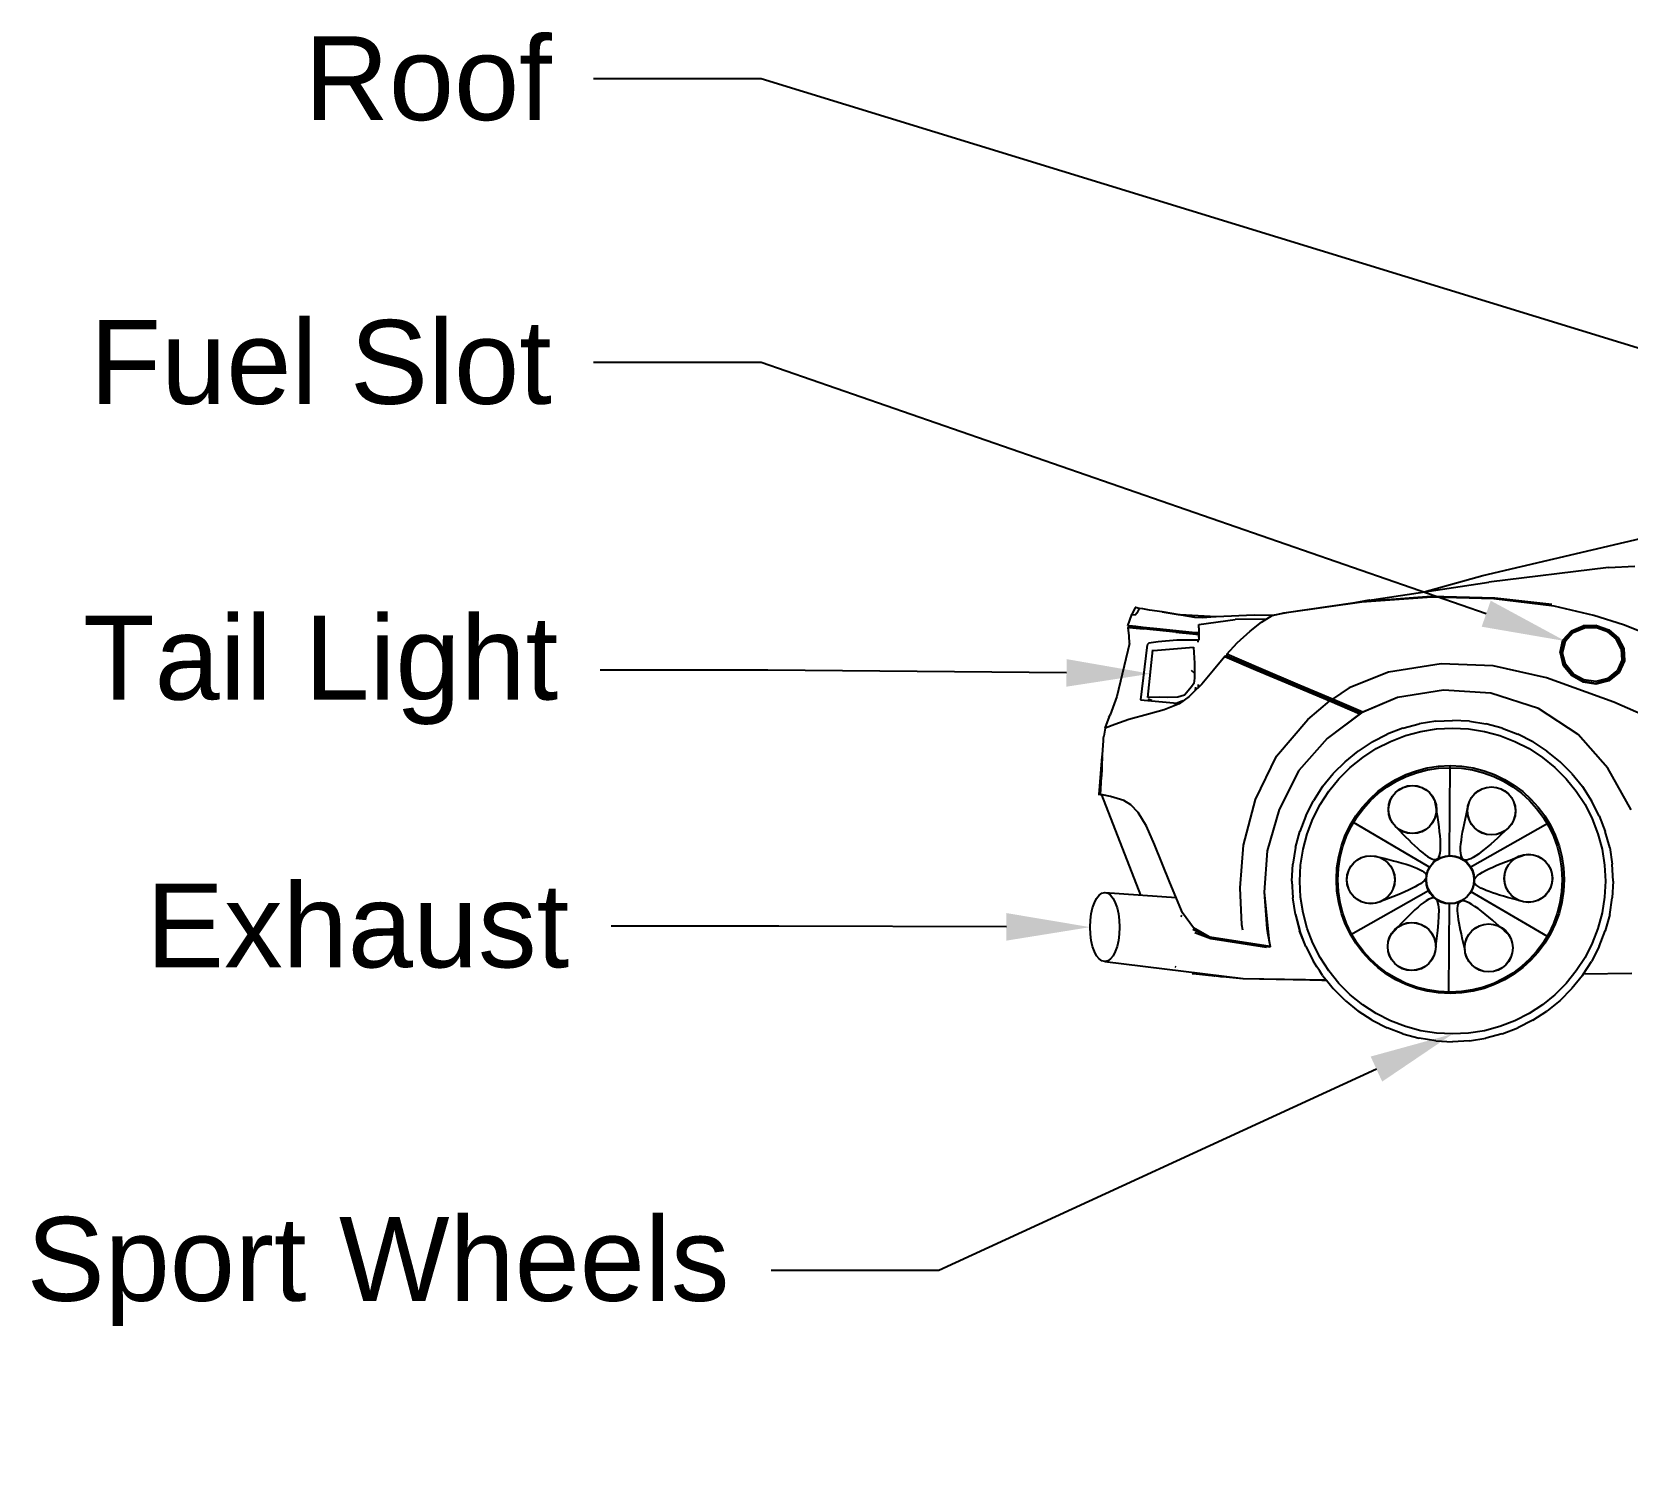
# Model space of a CAD drawing. Header units: millimetres. Extents: x 131.6 to 141.1, y 115.42 to 118.9.
# Drawn here: x 131.6 to 135.025, y 115.594 to 118.675 of the extents above; entities that cross this region are included whole.
import ezdxf
from ezdxf import colors
from ezdxf.entities.mleader import LeaderData, LeaderLine
from ezdxf.math import Vec2, Vec3

# ---------------------------------------------------------------- set-up
doc = ezdxf.new("R2010")
doc.units = ezdxf.units.MM
doc.header["$MEASUREMENT"] = 0
doc.styles.get("Standard").update_dxf_attribs({"font": 'Arial.ttf'})

# ---------------------------------------------------------------- blocks, each defined once
blk = doc.blocks.new('*U110')
blk.add_circle((0.0515, 0.0515), 0.0515)
blk = doc.blocks.new('*U111')
at = {"color": 0, "linetype": 'ByBlock', "lineweight": -2, "transparency": 16777216}
for p, rotation in [((137.3411, 116.7926), 60.00000000000003), ((137.3926, 116.844), 120), ((137.3035, 116.9332), 240), ((137.252, 116.8817), 299.9999999999999), ((137.3738, 116.9143), 180)]:
    blk.add_blockref('*U110', p, dxfattribs=dict(at, rotation=rotation))
blk.add_blockref('*U110', (137.2708, 116.8114), dxfattribs=at)
blk = doc.blocks.new('*U96')
blk.add_blockref('*U111', (-137.252, -116.7926))
blk = doc.blocks.new('*U97')
at = {"color": 0, "linetype": 'ByBlock', "lineweight": -2, "transparency": 16777216}
for p, rotation in [((137.348, 116.7668), 59.99999999999999), ((137.4183, 116.8371), 120), ((137.2966, 116.9589), 240), ((137.2263, 116.8886), 299.9999999999999), ((137.3926, 116.9332), 180)]:
    blk.add_blockref('*U96', p, dxfattribs=dict(at, rotation=rotation))
blk.add_blockref('*U96', (137.252, 116.7926), dxfattribs=at)
blk = doc.blocks.new('*U112')
blk.add_circle((0.0515, 0.0515), 0.0515)
blk = doc.blocks.new('*U113')
at = {"color": 0, "linetype": 'ByBlock', "lineweight": -2, "transparency": 16777216}
for p, rotation in [((137.3411, 116.7926), 60.00000000000003), ((137.3926, 116.844), 120), ((137.3035, 116.9332), 240), ((137.252, 116.8817), 299.9999999999999), ((137.3738, 116.9143), 180)]:
    blk.add_blockref('*U112', p, dxfattribs=dict(at, rotation=rotation))
blk.add_blockref('*U112', (137.2708, 116.8114), dxfattribs=at)
blk = doc.blocks.new('*U98')
blk.add_blockref('*U113', (-137.252, -116.7926))
blk = doc.blocks.new('*U99')
at = {"color": 0, "linetype": 'ByBlock', "lineweight": -2, "transparency": 16777216}
for p, rotation in [((137.348, 116.7668), 59.99999999999999), ((137.4183, 116.8371), 120), ((137.2966, 116.9589), 240), ((137.2263, 116.8886), 299.9999999999999), ((137.3926, 116.9332), 180)]:
    blk.add_blockref('*U98', p, dxfattribs=dict(at, rotation=rotation))
blk.add_blockref('*U98', (137.252, 116.7926), dxfattribs=at)
blk = doc.blocks.new('*U114')
blk.add_circle((0.0515, 0.0515), 0.0515)
blk = doc.blocks.new('*U115')
at = {"color": 0, "linetype": 'ByBlock', "lineweight": -2, "transparency": 16777216}
for p, rotation in [((137.3411, 116.7926), 60.00000000000003), ((137.3926, 116.844), 120), ((137.3035, 116.9332), 240), ((137.252, 116.8817), 299.9999999999999), ((137.3738, 116.9143), 180)]:
    blk.add_blockref('*U114', p, dxfattribs=dict(at, rotation=rotation))
blk.add_blockref('*U114', (137.2708, 116.8114), dxfattribs=at)
blk = doc.blocks.new('*U100')
blk.add_blockref('*U115', (-137.252, -116.7926))
blk = doc.blocks.new('*U101')
at = {"color": 0, "linetype": 'ByBlock', "lineweight": -2, "transparency": 16777216}
for p, rotation in [((137.348, 116.7668), 59.99999999999999), ((137.4183, 116.8371), 120), ((137.2966, 116.9589), 240), ((137.2263, 116.8886), 299.9999999999999), ((137.3926, 116.9332), 180)]:
    blk.add_blockref('*U100', p, dxfattribs=dict(at, rotation=rotation))
blk.add_blockref('*U100', (137.252, 116.7926), dxfattribs=at)
blk = doc.blocks.new('*U116')
blk.add_circle((0.0515, 0.0515), 0.0515)
blk = doc.blocks.new('*U117')
at = {"color": 0, "linetype": 'ByBlock', "lineweight": -2, "transparency": 16777216}
for p, rotation in [((137.3411, 116.7926), 60.00000000000003), ((137.3926, 116.844), 120), ((137.3035, 116.9332), 240), ((137.252, 116.8817), 299.9999999999999), ((137.3738, 116.9143), 180)]:
    blk.add_blockref('*U116', p, dxfattribs=dict(at, rotation=rotation))
blk.add_blockref('*U116', (137.2708, 116.8114), dxfattribs=at)
blk = doc.blocks.new('*U102')
blk.add_blockref('*U117', (-137.252, -116.7926))
blk = doc.blocks.new('*U103')
at = {"color": 0, "linetype": 'ByBlock', "lineweight": -2, "transparency": 16777216}
for p, rotation in [((137.348, 116.7668), 59.99999999999999), ((137.4183, 116.8371), 120), ((137.2966, 116.9589), 240), ((137.2263, 116.8886), 299.9999999999999), ((137.3926, 116.9332), 180)]:
    blk.add_blockref('*U102', p, dxfattribs=dict(at, rotation=rotation))
blk.add_blockref('*U102', (137.252, 116.7926), dxfattribs=at)
blk = doc.blocks.new('*U118')
blk.add_circle((0.0515, 0.0515), 0.0515)
blk = doc.blocks.new('*U119')
at = {"color": 0, "linetype": 'ByBlock', "lineweight": -2, "transparency": 16777216}
for p, rotation in [((137.3411, 116.7926), 60.00000000000003), ((137.3926, 116.844), 120), ((137.3035, 116.9332), 240), ((137.252, 116.8817), 299.9999999999999), ((137.3738, 116.9143), 180)]:
    blk.add_blockref('*U118', p, dxfattribs=dict(at, rotation=rotation))
blk.add_blockref('*U118', (137.2708, 116.8114), dxfattribs=at)
blk = doc.blocks.new('*U104')
blk.add_blockref('*U119', (-137.252, -116.7926))
blk = doc.blocks.new('*U105')
at = {"color": 0, "linetype": 'ByBlock', "lineweight": -2, "transparency": 16777216}
for p, rotation in [((137.348, 116.7668), 59.99999999999999), ((137.4183, 116.8371), 120), ((137.2966, 116.9589), 240), ((137.2263, 116.8886), 299.9999999999999), ((137.3926, 116.9332), 180)]:
    blk.add_blockref('*U104', p, dxfattribs=dict(at, rotation=rotation))
blk.add_blockref('*U104', (137.252, 116.7926), dxfattribs=at)
blk = doc.blocks.new('*U120')
blk.add_circle((0.0515, 0.0515), 0.0515)
blk = doc.blocks.new('*U121')
at = {"color": 0, "linetype": 'ByBlock', "lineweight": -2, "transparency": 16777216}
for p, rotation in [((137.3411, 116.7926), 60.00000000000003), ((137.3926, 116.844), 120), ((137.3035, 116.9332), 240), ((137.252, 116.8817), 299.9999999999999), ((137.3738, 116.9143), 180)]:
    blk.add_blockref('*U120', p, dxfattribs=dict(at, rotation=rotation))
blk.add_blockref('*U120', (137.2708, 116.8114), dxfattribs=at)
blk = doc.blocks.new('*U106')
blk.add_blockref('*U121', (-137.252, -116.7926))
blk = doc.blocks.new('*U107')
at = {"color": 0, "linetype": 'ByBlock', "lineweight": -2, "transparency": 16777216}
for p, rotation in [((137.348, 116.7668), 59.99999999999999), ((137.4183, 116.8371), 120), ((137.2966, 116.9589), 240), ((137.2263, 116.8886), 299.9999999999999), ((137.3926, 116.9332), 180)]:
    blk.add_blockref('*U106', p, dxfattribs=dict(at, rotation=rotation))
blk.add_blockref('*U106', (137.252, 116.7926), dxfattribs=at)
blk = doc.blocks.new('*U93')
blk.add_line((-0.0007, -0.0959), (0.0007, 0.0959))
blk = doc.blocks.new('*U95')
at = {"color": 0, "linetype": 'ByBlock', "lineweight": -2, "transparency": 16777216}
blk.add_blockref('*U93', (137.3234, 117.0102), dxfattribs=at)
for p, rotation in [((137.1953, 116.9374), 60.00000000000001), ((137.4504, 116.9356), 300.0000000000001), ((137.1942, 116.7901), 120), ((137.3212, 116.7155), 180), ((137.4494, 116.7883), 240)]:
    blk.add_blockref('*U93', p, dxfattribs=dict(at, rotation=rotation))
blk = doc.blocks.new('*U122')
blk.add_circle((0.0515, 0.0515), 0.0515)
blk = doc.blocks.new('*U123')
at = {"color": 0, "linetype": 'ByBlock', "lineweight": -2, "transparency": 16777216}
for p, rotation in [((137.3411, 116.7926), 60.00000000000003), ((137.3926, 116.844), 120), ((137.3035, 116.9332), 240), ((137.252, 116.8817), 299.9999999999999), ((137.3738, 116.9143), 180)]:
    blk.add_blockref('*U122', p, dxfattribs=dict(at, rotation=rotation))
blk.add_blockref('*U122', (137.2708, 116.8114), dxfattribs=at)
blk = doc.blocks.new('*U108')
blk.add_blockref('*U123', (-137.252, -116.7926))
blk = doc.blocks.new('*U109')
at = {"color": 0, "linetype": 'ByBlock', "lineweight": -2, "transparency": 16777216}
for p, rotation in [((137.348, 116.7668), 59.99999999999999), ((137.4183, 116.8371), 120), ((137.2966, 116.9589), 240), ((137.2263, 116.8886), 299.9999999999999), ((137.3926, 116.9332), 180)]:
    blk.add_blockref('*U108', p, dxfattribs=dict(at, rotation=rotation))
blk.add_blockref('*U108', (137.252, 116.7926), dxfattribs=at)

msp = doc.modelspace()

# ---------------------------------------------------------------- linework, layer by layer
at = {"color": 20}
for p, q in [((134.7154, 117.5081), (135.1386, 117.6075)), ((134.5894, 117.4729), (134.7154, 117.5081)), ((134.9855, 117.5252), (134.7279, 117.4938)), ((134.9855, 117.5252), (135.0419, 117.5283)), ((134.4534, 117.4521), (134.6045, 117.4637)), ((134.6056, 117.4618), (134.4554, 117.451)), ((134.4769, 117.4558), (134.7279, 117.4938)), ((134.6045, 117.4637), (134.741, 117.4606)), ((134.7392, 117.4581), (134.6056, 117.4618)), ((134.741, 117.4606), (134.8637, 117.4469)), ((133.9686, 117.4398), (133.9615, 117.4249)), ((133.9697, 117.4395), (133.9686, 117.4398)), ((133.9725, 117.4273), (133.9688, 117.4232)), ((133.9774, 117.4376), (133.9697, 117.4395)), ((133.9777, 117.4376), (133.9697, 117.4395)), ((133.9774, 117.4376), (133.9725, 117.4273)), ((133.9777, 117.4376), (133.9774, 117.4376)), ((133.9849, 117.4368), (133.9777, 117.4376)), ((133.9995, 117.4341), (133.9849, 117.4368)), ((134.027, 117.4303), (133.9995, 117.4341)), ((134.0641, 117.424), (134.027, 117.4303)), ((134.027, 117.4303), (134.0657, 117.4239)), ((134.2634, 117.4227), (134.288, 117.4279)), ((134.2935, 117.4278), (134.2634, 117.4227)), ((134.288, 117.4279), (134.4415, 117.4504)), ((134.4554, 117.451), (134.2935, 117.4278)), ((134.4415, 117.4504), (134.472, 117.4558)), ((134.4415, 117.4504), (134.4534, 117.4521)), ((134.472, 117.4558), (134.468, 117.4532)), ((134.474, 117.454), (134.472, 117.4558)), ((134.4735, 117.4537), (134.474, 117.454)), ((134.474, 117.454), (134.4769, 117.4558)), ((134.8686, 117.4422), (134.7392, 117.4581)), ((134.9536, 117.4224), (134.8686, 117.4422)), ((133.9528, 117.4002), (133.9615, 117.4249)), ((133.9556, 117.3986), (133.9528, 117.4002)), ((133.9547, 117.4001), (133.9528, 117.4002)), ((133.9536, 117.3969), (133.9556, 117.3986)), ((133.9536, 117.3969), (133.9561, 117.3965)), ((133.9561, 117.3785), (133.9536, 117.3969)), ((133.9628, 117.3992), (133.9547, 117.4001)), ((133.9581, 117.3983), (133.9556, 117.3986)), ((133.9561, 117.3965), (133.9638, 117.3956)), ((133.9657, 117.3976), (133.9581, 117.3983)), ((133.9638, 117.4241), (133.9615, 117.4249)), ((133.9698, 117.3985), (133.9628, 117.3992)), ((133.9688, 117.4232), (133.9638, 117.4241)), ((133.9638, 117.3956), (133.9711, 117.3951)), ((133.9731, 117.3968), (133.9657, 117.3976)), ((133.986, 117.3967), (133.9698, 117.3985)), ((133.9711, 117.3951), (133.9866, 117.3936)), ((134.0177, 117.3922), (133.9731, 117.3968)), ((134.015, 117.3938), (133.986, 117.3967)), ((134.0561, 117.3867), (133.9866, 117.3936)), ((134.0911, 117.3859), (134.015, 117.3938)), ((134.0177, 117.3922), (134.0938, 117.3845)), ((134.0966, 117.4184), (134.0641, 117.424)), ((134.0657, 117.4239), (134.0641, 117.424)), ((134.1426, 117.4196), (134.0657, 117.4239)), ((134.1142, 117.4177), (134.0966, 117.4184)), ((134.1053, 117.3957), (134.1052, 117.3853)), ((134.1053, 117.3957), (134.1054, 117.4029)), ((134.1054, 117.4029), (134.1836, 117.4136)), ((134.1401, 117.4195), (134.1142, 117.4177)), ((134.1426, 117.4196), (134.1401, 117.4195)), ((134.2243, 117.4233), (134.1426, 117.4196)), ((134.25, 117.4143), (134.1836, 117.4136)), ((134.2154, 117.3888), (134.2402, 117.4081)), ((134.2626, 117.4222), (134.2243, 117.4233)), ((134.2402, 117.4081), (134.2626, 117.4222)), ((134.2626, 117.4222), (134.2634, 117.4227)), ((134.9056, 117.3897), (134.9311, 117.4004)), ((134.9324, 117.3975), (134.9075, 117.3871)), ((134.9094, 117.3858), (134.9337, 117.3959)), ((134.9595, 117.4008), (134.9311, 117.4004)), ((134.9595, 117.3977), (134.9324, 117.3975)), ((134.9596, 117.396), (134.9337, 117.3959)), ((135.0171, 117.4024), (134.9536, 117.4224)), ((134.9595, 117.4008), (134.9856, 117.3913)), ((134.9842, 117.3886), (134.9595, 117.3977)), ((134.9829, 117.3872), (134.9596, 117.396)), ((135.0908, 117.3731), (135.0171, 117.4024)), ((133.9569, 117.3622), (133.9294, 117.2487)), ((133.9569, 117.3624), (133.9561, 117.3785)), ((133.9566, 117.3611), (133.9564, 117.3609)), ((133.9568, 117.3619), (133.9566, 117.3611)), ((133.9569, 117.3624), (133.9568, 117.3619)), ((133.9569, 117.3623), (133.9569, 117.3624)), ((133.957, 117.3621), (133.9569, 117.3623)), ((133.9569, 117.3611), (133.957, 117.3616)), ((133.957, 117.3616), (133.957, 117.3621)), ((133.9942, 117.3591), (133.9805, 117.2412)), ((133.9984, 117.3631), (133.9942, 117.3591)), ((134.0182, 117.3661), (133.9984, 117.3631)), ((134.0581, 117.3691), (134.0182, 117.3661)), ((134.0561, 117.3867), (134.0923, 117.3828)), ((134.0942, 117.3698), (134.0581, 117.3691)), ((134.1052, 117.3853), (134.0911, 117.3859)), ((134.0923, 117.3828), (134.1052, 117.3817)), ((134.1052, 117.3838), (134.0938, 117.3845)), ((134.1051, 117.3694), (134.0942, 117.3698)), ((134.1051, 117.3666), (134.102, 117.3666)), ((134.1052, 117.3817), (134.1051, 117.3694)), ((134.1053, 117.3853), (134.1052, 117.3853)), ((134.1052, 117.3853), (134.1052, 117.3838)), ((134.1053, 117.3838), (134.1052, 117.3838)), ((134.1052, 117.3838), (134.1052, 117.3817)), ((134.1052, 117.3825), (134.1053, 117.3825)), ((134.1052, 117.376), (134.1052, 117.3825)), ((134.1052, 117.3817), (134.1052, 117.3816)), ((134.1052, 117.3816), (134.1053, 117.3816)), ((134.1053, 117.3816), (134.1053, 117.3817)), ((134.1053, 117.3816), (134.1053, 117.3814)), ((134.1657, 117.3392), (134.188, 117.3635)), ((134.188, 117.3635), (134.2154, 117.3888)), ((134.8812, 117.3429), (134.8874, 117.3698)), ((134.89, 117.3679), (134.8839, 117.3415)), ((134.8867, 117.3415), (134.8926, 117.3674)), ((134.8874, 117.3698), (134.9056, 117.3897)), ((134.9075, 117.3871), (134.89, 117.3679)), ((134.8926, 117.3674), (134.9094, 117.3858)), ((134.9829, 117.3872), (135.0016, 117.3716)), ((135.0037, 117.3724), (134.9842, 117.3886)), ((134.9856, 117.3913), (135.0059, 117.3746)), ((135.0127, 117.3506), (135.0016, 117.3716)), ((135.0154, 117.3504), (135.0037, 117.3724)), ((135.0059, 117.3746), (135.0182, 117.3516)), ((133.9957, 117.2463), (134.0068, 117.3484)), ((134.0078, 117.3474), (134.0938, 117.3545)), ((134.0938, 117.3545), (134.0958, 117.3201)), ((134.1616, 117.3345), (134.1372, 117.305)), ((134.1633, 117.3352), (134.1616, 117.3345)), ((134.1661, 117.3346), (134.1616, 117.3345)), ((134.1616, 117.3345), (134.2281, 117.3059)), ((134.166, 117.336), (134.1633, 117.3352)), ((134.2339, 117.3099), (134.1657, 117.3392)), ((134.1657, 117.3392), (134.1661, 117.3346)), ((134.2317, 117.307), (134.1661, 117.3346)), ((134.8812, 117.3429), (134.8881, 117.3154)), ((134.8839, 117.3415), (134.8906, 117.3159)), ((134.8931, 117.3177), (134.8867, 117.3415)), ((135.0139, 117.3264), (135.0035, 117.3036)), ((135.0057, 117.3011), (135.0167, 117.325)), ((135.0194, 117.325), (135.0078, 117.3)), ((135.0127, 117.3506), (135.0139, 117.3264)), ((135.0167, 117.325), (135.0154, 117.3504)), ((135.0182, 117.3516), (135.0194, 117.325)), ((134.0891, 117.3048), (134.0961, 117.2985)), ((134.0958, 117.3201), (134.0958, 117.2989)), ((134.0958, 117.2989), (134.0958, 117.2878)), ((134.0976, 117.2984), (134.0961, 117.2985)), ((134.1372, 117.305), (134.1116, 117.275)), ((134.2281, 117.3059), (134.3152, 117.269)), ((134.3199, 117.2698), (134.2317, 117.307)), ((134.3224, 117.2724), (134.2339, 117.3099)), ((134.5124, 117.3007), (134.4284, 117.267)), ((134.6258, 117.3186), (134.5124, 117.3007)), ((134.7374, 117.3141), (134.6258, 117.3186)), ((134.8523, 117.2883), (134.7374, 117.3141)), ((134.9058, 117.2933), (134.8881, 117.3154)), ((134.8906, 117.3159), (134.9082, 117.2939)), ((134.9106, 117.296), (134.8931, 117.3177)), ((134.9304, 117.2793), (134.9058, 117.2933)), ((134.9082, 117.2939), (134.9313, 117.2812)), ((134.9322, 117.2844), (134.9106, 117.296)), ((134.9836, 117.2874), (135.0035, 117.3036)), ((134.9849, 117.2842), (135.0057, 117.3011)), ((135.0078, 117.3), (134.9862, 117.2825)), ((134.0897, 117.2696), (134.0746, 117.2514)), ((134.0984, 117.262), (134.0877, 117.2515)), ((134.0948, 117.2767), (134.0897, 117.2696)), ((134.0958, 117.2878), (134.0948, 117.2767)), ((134.0984, 117.262), (134.0992, 117.2686)), ((134.1044, 117.268), (134.0984, 117.262)), ((134.1044, 117.268), (134.1045, 117.2745)), ((134.1046, 117.2681), (134.1044, 117.268)), ((134.1116, 117.275), (134.1046, 117.2681)), ((134.1046, 117.2718), (134.1046, 117.2681)), ((134.3152, 117.269), (134.387, 117.2389)), ((134.3902, 117.2405), (134.3199, 117.2698)), ((134.3925, 117.243), (134.3224, 117.2724)), ((134.4284, 117.267), (134.3925, 117.243)), ((134.6305, 117.262), (134.5319, 117.2465)), ((134.7328, 117.2557), (134.6305, 117.262)), ((134.8349, 117.2229), (134.7328, 117.2557)), ((134.9965, 117.236), (134.8523, 117.2883)), ((134.9583, 117.2752), (134.9304, 117.2793)), ((134.9313, 117.2812), (134.958, 117.2773)), ((134.9577, 117.2807), (134.9322, 117.2844)), ((134.9836, 117.2874), (134.9577, 117.2807)), ((134.958, 117.2773), (134.9849, 117.2842)), ((134.9862, 117.2825), (134.9583, 117.2752)), ((133.9294, 117.2487), (133.915, 117.2095)), ((133.9805, 117.2412), (134.0591, 117.2344)), ((134.02, 117.2474), (133.9957, 117.2463)), ((133.9966, 117.2435), (134.0048, 117.2404)), ((134.0382, 117.2463), (134.02, 117.2474)), ((134.0632, 117.2331), (134.031, 117.2196)), ((134.0604, 117.2474), (134.0382, 117.2463)), ((134.0519, 117.2345), (134.0591, 117.2344)), ((134.0591, 117.2344), (134.0564, 117.2334)), ((134.0714, 117.2391), (134.0591, 117.2344)), ((134.0746, 117.2514), (134.0604, 117.2474)), ((134.0844, 117.2488), (134.0632, 117.2331)), ((134.0877, 117.2515), (134.0844, 117.2488)), ((134.087, 117.2508), (134.0844, 117.2488)), ((134.0877, 117.2515), (134.087, 117.2508)), ((134.3395, 117.1989), (134.387, 117.2389)), ((134.387, 117.2389), (134.4514, 117.2116)), ((134.4544, 117.2135), (134.3902, 117.2405)), ((134.4577, 117.2152), (134.3925, 117.243)), ((134.5319, 117.2465), (134.4544, 117.2135)), ((134.5319, 117.2465), (134.4577, 117.2152)), ((134.9199, 117.167), (134.8349, 117.2229)), ((135.1425, 117.1726), (134.9965, 117.236)), ((133.9044, 117.1808), (133.9135, 117.2055)), ((133.9252, 117.1887), (133.9044, 117.1808)), ((133.9117, 117.2038), (133.9135, 117.2055)), ((133.9135, 117.2055), (133.915, 117.2095)), ((133.9553, 117.1992), (133.9252, 117.1887)), ((133.9977, 117.2109), (133.9553, 117.1992)), ((134.031, 117.2196), (133.9977, 117.2109)), ((134.2722, 117.1202), (134.3395, 117.1989)), ((134.4544, 117.2135), (134.3807, 117.1585)), ((134.4514, 117.2116), (134.3807, 117.1585)), ((134.4544, 117.2135), (134.4514, 117.2116)), ((134.4577, 117.2152), (134.4544, 117.2135)), ((134.5437, 117.1803), (134.5786, 117.1897)), ((134.6143, 117.1953), (134.5786, 117.1897)), ((134.6143, 117.1953), (134.6503, 117.1972)), ((134.6864, 117.1953), (134.6503, 117.1972)), ((134.6864, 117.1953), (134.722, 117.1897)), ((134.7569, 117.1803), (134.722, 117.1897)), ((133.8984, 117.1235), (133.9006, 117.1542)), ((133.9006, 117.1542), (133.9007, 117.1547)), ((133.9007, 117.1547), (133.9009, 117.1581)), ((133.9009, 117.1581), (133.901, 117.1587)), ((133.901, 117.1587), (133.9013, 117.1633)), ((133.9044, 117.1808), (133.9013, 117.1633)), ((134.3807, 117.1585), (134.3203, 117.0896)), ((134.4779, 117.151), (134.51, 117.1674)), ((134.4862, 117.1366), (134.5168, 117.1522)), ((134.5437, 117.1803), (134.51, 117.1674)), ((134.5168, 117.1522), (134.5489, 117.1646)), ((134.5489, 117.1646), (134.5821, 117.1735)), ((134.5821, 117.1735), (134.616, 117.1788)), ((134.616, 117.1788), (134.6503, 117.1806)), ((134.6503, 117.1806), (134.6846, 117.1788)), ((134.6846, 117.1788), (134.7186, 117.1735)), ((134.7186, 117.1735), (134.7518, 117.1646)), ((134.7518, 117.1646), (134.7839, 117.1522)), ((134.7569, 117.1803), (134.7906, 117.1674)), ((134.7839, 117.1522), (134.8145, 117.1366)), ((134.8228, 117.151), (134.7906, 117.1674)), ((134.9836, 117.0948), (134.9199, 117.167)), ((133.8914, 117.0378), (133.8982, 117.1197)), ((133.8982, 117.1197), (133.8973, 117.1002)), ((133.8982, 117.1197), (133.8984, 117.1235)), ((134.2271, 117.0271), (134.2722, 117.1202)), ((134.4195, 117.1086), (134.4476, 117.1313)), ((134.4306, 117.0963), (134.4573, 117.1179)), ((134.4779, 117.151), (134.4476, 117.1313)), ((134.4573, 117.1179), (134.4862, 117.1366)), ((134.8145, 117.1366), (134.8433, 117.1179)), ((134.8228, 117.151), (134.853, 117.1313)), ((134.8433, 117.1179), (134.87, 117.0963)), ((134.8811, 117.1086), (134.853, 117.1313)), ((133.897, 117.0944), (133.8963, 117.0769)), ((133.897, 117.0944), (133.8971, 117.0944)), ((133.8973, 117.1001), (133.8971, 117.0944)), ((133.8973, 117.1001), (133.8973, 117.1002)), ((134.3203, 117.0896), (134.2779, 117.0062)), ((134.4195, 117.1086), (134.3941, 117.0832)), ((134.4063, 117.072), (134.4306, 117.0963)), ((134.87, 117.0963), (134.8943, 117.072)), ((134.9066, 117.0831), (134.8811, 117.1086)), ((135.0337, 117.0052), (134.9836, 117.0948)), ((133.8945, 117.0374), (133.8963, 117.0769)), ((133.8963, 117.0769), (133.8963, 117.0769)), ((134.3713, 117.055), (134.3516, 117.0247)), ((134.3713, 117.055), (134.394, 117.083)), ((134.3847, 117.0453), (134.4063, 117.072)), ((134.3941, 117.0832), (134.394, 117.0831)), ((134.394, 117.0831), (134.394, 117.083)), ((134.8943, 117.072), (134.9159, 117.0453)), ((134.9066, 117.0831), (134.9293, 117.055)), ((134.9293, 117.055), (134.949, 117.0247)), ((133.8901, 117.0379), (133.889, 117.0381)), ((133.8914, 117.0378), (133.8901, 117.0379)), ((133.8945, 117.0374), (133.8914, 117.0378)), ((133.8988, 117.0372), (133.8945, 117.0374)), ((133.8966, 117.0373), (133.9802, 116.8222)), ((133.9157, 117.0338), (133.8988, 117.0372)), ((133.9446, 117.0251), (133.9157, 117.0338)), ((133.9177, 117.0291), (133.9176, 117.0291)), ((133.9592, 117.016), (133.9446, 117.0251)), ((133.9752, 116.9998), (133.9592, 117.016)), ((134.201, 116.9296), (134.2271, 117.0271)), ((134.3352, 116.9926), (134.3516, 117.0247)), ((134.3504, 116.9858), (134.366, 117.0165)), ((134.366, 117.0165), (134.3847, 117.0453)), ((134.9159, 117.0453), (134.9347, 117.0165)), ((134.9347, 117.0165), (134.9503, 116.9858)), ((134.9654, 116.9926), (134.949, 117.0247)), ((133.9929, 116.9703), (133.9752, 116.9998)), ((134.2779, 117.0062), (134.2523, 116.9171)), ((134.3352, 116.9926), (134.3223, 116.9589)), ((134.3381, 116.9538), (134.3504, 116.9858)), ((134.9503, 116.9858), (134.9626, 116.9538)), ((134.9654, 116.9926), (134.9783, 116.9589)), ((134.0103, 116.9308), (133.9929, 116.9703)), ((134.313, 116.924), (134.3223, 116.9588)), ((134.3223, 116.9589), (134.3223, 116.9589)), ((134.3223, 116.9589), (134.3223, 116.9588)), ((134.3292, 116.9206), (134.3381, 116.9538)), ((134.9626, 116.9538), (134.9715, 116.9206)), ((134.9783, 116.9588), (134.9783, 116.9589)), ((134.9783, 116.9589), (134.9783, 116.9589)), ((134.9877, 116.924), (134.9783, 116.9588)), ((134.0431, 116.8494), (134.0103, 116.9308)), ((134.1942, 116.8378), (134.201, 116.9296)), ((134.2523, 116.9171), (134.2459, 116.8288)), ((134.313, 116.924), (134.3073, 116.8884)), ((134.3238, 116.8866), (134.3292, 116.9206)), ((134.9715, 116.9206), (134.9769, 116.8866)), ((134.9877, 116.924), (134.9933, 116.8884)), ((134.3054, 116.8523), (134.3073, 116.8883)), ((134.3073, 116.8884), (134.3073, 116.8883)), ((134.322, 116.8523), (134.3238, 116.8866)), ((134.9769, 116.8866), (134.9787, 116.8523)), ((134.9933, 116.8883), (134.9933, 116.8884)), ((134.9952, 116.8523), (134.9933, 116.8883)), ((134.0702, 116.7843), (134.0431, 116.8494)), ((134.3054, 116.8523), (134.3073, 116.8163)), ((134.3238, 116.818), (134.322, 116.8523)), ((134.9787, 116.8523), (134.9769, 116.818)), ((134.9952, 116.8523), (134.9933, 116.8163)), ((133.9037, 116.8275), (134.0566, 116.8169)), ((134.1981, 116.7585), (134.1942, 116.8378)), ((134.2459, 116.8288), (134.2565, 116.7217)), ((134.2459, 116.8288), (134.2516, 116.7504)), ((134.3073, 116.8163), (134.3073, 116.8162)), ((134.3073, 116.8162), (134.3073, 116.8162)), ((134.313, 116.7806), (134.3073, 116.8162)), ((134.3292, 116.784), (134.3238, 116.818)), ((134.9769, 116.818), (134.9715, 116.784)), ((134.9877, 116.7806), (134.9933, 116.8162)), ((134.9933, 116.8162), (134.9933, 116.8163)), ((134.07, 116.7764), (134.0671, 116.7782)), ((134.0939, 116.7518), (134.0702, 116.7843)), ((134.313, 116.7806), (134.3213, 116.7454)), ((134.313, 116.7806), (134.3223, 116.7457)), ((134.3381, 116.7508), (134.3292, 116.784)), ((134.9715, 116.784), (134.9626, 116.7508)), ((134.9877, 116.7806), (134.9783, 116.7458)), ((134.1317, 116.7294), (134.0928, 116.7481)), ((134.1294, 116.7321), (134.0939, 116.7518)), ((134.0966, 116.7422), (134.131, 116.7288)), ((134.2, 116.7472), (134.1981, 116.7585)), ((134.2516, 116.7504), (134.2528, 116.7415)), ((134.2528, 116.7415), (134.2585, 116.7116)), ((134.3352, 116.712), (134.3213, 116.7454)), ((134.3352, 116.712), (134.3223, 116.7457)), ((134.3504, 116.7188), (134.3381, 116.7508)), ((134.9626, 116.7508), (134.9503, 116.7188)), ((134.9654, 116.712), (134.9783, 116.7457)), ((134.9783, 116.7457), (134.9783, 116.7458)), ((134.9783, 116.7457), (134.9783, 116.7457)), ((134.2585, 116.7116), (134.1294, 116.7321)), ((134.131, 116.7288), (134.2505, 116.7105)), ((134.2582, 116.7107), (134.1317, 116.7294)), ((134.2512, 116.7117), (134.2505, 116.7105)), ((134.2585, 116.7116), (134.2582, 116.7107)), ((134.3352, 116.712), (134.3516, 116.6798)), ((134.366, 116.6881), (134.3504, 116.7188)), ((134.9503, 116.7188), (134.9347, 116.6881)), ((134.9654, 116.712), (134.949, 116.6798)), ((133.9037, 116.6793), (134.2004, 116.6432)), ((134.3591, 116.6683), (134.3516, 116.6798)), ((134.3847, 116.6593), (134.366, 116.6881)), ((134.9347, 116.6881), (134.9159, 116.6593)), ((134.9316, 116.653), (134.949, 116.6798)), ((134.0542, 116.6689), (134.0559, 116.6676)), ((134.0909, 116.6541), (134.0932, 116.6538)), ((134.0932, 116.6538), (134.2004, 116.6432)), ((134.0932, 116.6538), (134.1399, 116.6491)), ((134.1369, 116.6494), (134.1388, 116.6491)), ((134.1388, 116.6491), (134.1399, 116.6491)), ((134.1426, 116.6488), (134.1399, 116.6491)), ((134.1426, 116.6488), (134.1524, 116.6475)), ((134.1426, 116.6488), (134.1521, 116.6475)), ((134.1426, 116.6488), (134.1999, 116.6431)), ((134.1521, 116.6475), (134.1524, 116.6475)), ((134.1524, 116.6475), (134.1531, 116.6474)), ((134.1531, 116.6474), (134.1585, 116.6472)), ((134.1999, 116.6431), (134.3794, 116.6396)), ((134.2004, 116.6432), (134.379, 116.64)), ((134.3591, 116.6683), (134.3591, 116.6683)), ((134.3645, 116.66), (134.3591, 116.6683)), ((134.3713, 116.6496), (134.3645, 116.66)), ((134.3697, 116.6398), (134.3795, 116.6394)), ((134.3713, 116.6496), (134.379, 116.64)), ((134.3731, 116.6397), (134.3795, 116.6395)), ((134.379, 116.64), (134.3794, 116.6396)), ((134.3794, 116.6396), (134.3795, 116.6395)), ((134.3795, 116.6395), (134.3795, 116.6394)), ((134.3795, 116.6394), (134.394, 116.6216)), ((134.4063, 116.6326), (134.3847, 116.6593)), ((134.9159, 116.6593), (134.8943, 116.6326)), ((134.9293, 116.6496), (134.9067, 116.6216)), ((134.9293, 116.6496), (134.9316, 116.653)), ((134.9316, 116.653), (135.0349, 116.6547)), ((134.394, 116.6216), (134.394, 116.6215)), ((134.394, 116.6215), (134.3941, 116.6214)), ((134.4195, 116.596), (134.3941, 116.6214)), ((134.4306, 116.6083), (134.4063, 116.6326)), ((134.4573, 116.5867), (134.4306, 116.6083)), ((134.87, 116.6083), (134.8433, 116.5867)), ((134.8943, 116.6326), (134.87, 116.6083)), ((134.8811, 116.596), (134.9065, 116.6214)), ((134.9065, 116.6214), (134.9066, 116.6215)), ((134.9066, 116.6215), (134.9067, 116.6216)), ((134.4195, 116.596), (134.4476, 116.5733)), ((134.4779, 116.5536), (134.4476, 116.5733)), ((134.4862, 116.568), (134.4573, 116.5867)), ((134.8433, 116.5867), (134.8145, 116.568)), ((134.8228, 116.5536), (134.853, 116.5733)), ((134.8811, 116.596), (134.853, 116.5733)), ((134.4779, 116.5536), (134.51, 116.5372)), ((134.5168, 116.5523), (134.4862, 116.568)), ((134.5437, 116.5243), (134.51, 116.5372)), ((134.5489, 116.54), (134.5168, 116.5523)), ((134.5821, 116.5311), (134.5489, 116.54)), ((134.7518, 116.54), (134.7186, 116.5311)), ((134.7839, 116.5523), (134.7518, 116.54)), ((134.7569, 116.5243), (134.7906, 116.5372)), ((134.8145, 116.568), (134.7839, 116.5523)), ((134.8228, 116.5536), (134.7906, 116.5372)), ((134.5437, 116.5243), (134.5786, 116.5149)), ((134.6143, 116.5093), (134.5786, 116.5149)), ((134.616, 116.5258), (134.5821, 116.5311)), ((134.6143, 116.5093), (134.6503, 116.5074)), ((134.6503, 116.524), (134.616, 116.5258)), ((134.6846, 116.5258), (134.6503, 116.524)), ((134.6864, 116.5093), (134.6503, 116.5074)), ((134.7186, 116.5311), (134.6846, 116.5258)), ((134.6864, 116.5093), (134.722, 116.5149)), ((134.7569, 116.5243), (134.722, 116.5149))]:
    msp.add_line(p, q, dxfattribs=at)
for centre, radius in [((134.6454, 116.8555), 0.2446), ((134.6448, 116.8547), 0.241), ((134.6448, 116.8547), 0.0515)]:
    msp.add_circle(centre, radius, dxfattribs=at)
msp.add_ellipse((133.9037, 116.7534), major_axis=(0, -0.0741), ratio=0.427214, dxfattribs=at)
for points in [[(134.5295, 116.9678), (134.6159, 116.899), (134.6131, 117.0215)], [(134.7692, 116.9655), (134.6742, 116.8982), (134.6847, 117.0177)], [(134.4819, 116.9061), (134.5944, 116.8625), (134.4942, 116.8075)], [(134.7944, 116.8101), (134.6966, 116.8508), (134.8051, 116.9089)], [(134.6141, 116.7118), (134.6144, 116.8144), (134.5181, 116.7375)], [(134.7705, 116.738), (134.6648, 116.8078), (134.6768, 116.7049)]]:
    msp.add_spline(points, degree=3, dxfattribs=at)

# ---------------------------------------------------------------- block references
for name, p, rotation in [('*U105', (49.5845, 276.043), 257.719136230812), ('*U103', (241.5158, 262.3025), 193.289352173109), ('*U107', (-45.6644, 108.8418), 322.148920288515), ('*U109', (-45.4938, 108.8421), 322.148920288515), ('*U101', (311.9704, 83.2485), 128.859568115406), ('*U99', (180.8744, -57.6037), 64.42978405770307)]:
    msp.add_blockref(name, p, dxfattribs=dict(at, rotation=rotation))
for name, p in [('*U95', (-2.6787, -0.006)), ('*U97', (-2.7596, -0.1511))]:
    msp.add_blockref(name, p, dxfattribs=at)

# ---------------------------------------------------------------- leaders
at = {"color": 160}
ml = msp.add_multileader_mtext('Standard', dxfattribs=at)
ml.set_content('Roof', color=160)
ml.set_leader_properties()
ml.build(insert=Vec2(0, 0))
ml.multileader.update_dxf_attribs({"dogleg_length": 0.36, "arrow_head_size": 0.18})
ctx = ml.context
ctx.base_point, ctx.char_height, ctx.arrow_head_size, ctx.landing_gap_size, ctx.plane_origin = Vec3(132.1057, 118.5744), 0.18, 0.18, 0.09, Vec3(136.0326, 117.7254)
ctx.text_align_type = 2
notes = []
notes.append((ctx, [(0, (1, 1, 0), (133.1658, 118.5744), (-1, 0), 0.36, [(0, [(135.9439, 117.7219)], 0, [])])]))
ctx.mtext.insert, ctx.mtext.alignment, ctx.mtext.flow_direction = Vec3(132.7158, 118.6659), 3, 5
ml = msp.add_multileader_mtext('Standard', dxfattribs=at)
ml.set_content('Fuel Slot', color=160)
ml.set_leader_properties()
ml.build(insert=Vec2(0, 0))
ml.multileader.update_dxf_attribs({"dogleg_length": 0.36, "arrow_head_size": 0.18})
ctx = ml.context
ctx.base_point, ctx.char_height, ctx.arrow_head_size, ctx.landing_gap_size, ctx.plane_origin = Vec3(131.656, 117.9652), 0.18, 0.18, 0.09, Vec3(134.9698, 117.3921)
ctx.text_align_type = 2
notes.append((ctx, [(0, (1, 1, 0), (133.1658, 117.9652), (-1, 0), 0.36, [(0, [(134.8926, 117.3674)], 0, [])])]))
ctx.mtext.insert, ctx.mtext.alignment, ctx.mtext.flow_direction = Vec3(132.7158, 118.0567), 3, 5
ml = msp.add_multileader_mtext('Standard', dxfattribs=at)
ml.set_content('Tail Light', color=160)
ml.set_leader_properties()
ml.build(insert=Vec2(0, 0))
ml.multileader.update_dxf_attribs({"dogleg_length": 0.36, "arrow_head_size": 0.18})
ctx = ml.context
ctx.base_point, ctx.char_height, ctx.arrow_head_size, ctx.landing_gap_size, ctx.plane_origin = Vec3(131.6272, 117.3054), 0.18, 0.18, 0.09, Vec3(134.0013, 117.2974)
ctx.text_align_type = 2
notes.append((ctx, [(0, (1, 1, 0), (133.1798, 117.3054), (-1, 0), 0.36, [(0, [(134.0013, 117.2974)], 0, [])])]))
ctx.mtext.insert, ctx.mtext.alignment, ctx.mtext.flow_direction = Vec3(132.7298, 117.4218), 3, 5
ml = msp.add_multileader_mtext('Standard', dxfattribs=at)
ml.set_content('Exhaust', color=160)
ml.set_leader_properties()
ml.build(insert=Vec2(0, 0))
ml.multileader.update_dxf_attribs({"dogleg_length": 0.36, "arrow_head_size": 0.18})
ctx = ml.context
ctx.base_point, ctx.char_height, ctx.arrow_head_size, ctx.landing_gap_size, ctx.plane_origin = Vec3(131.7763, 116.7556), 0.18, 0.18, 0.09, Vec3(133.8721, 116.7534)
ctx.text_align_type = 2
notes.append((ctx, [(0, (1, 1, 0), (133.2032, 116.7556), (-1, 0), 0.36, [(0, [(133.8721, 116.7534)], 0, [])])]))
ctx.mtext.insert, ctx.mtext.alignment, ctx.mtext.flow_direction = Vec3(132.7532, 116.847), 3, 5
ml = msp.add_multileader_mtext('Standard', dxfattribs=at)
ml.set_content('Sport Wheels', color=160)
ml.set_leader_properties()
ml.build(insert=Vec2(0, 0))
ml.multileader.update_dxf_attribs({"dogleg_length": 0.36, "arrow_head_size": 0.18})
ctx = ml.context
ctx.base_point, ctx.char_height, ctx.arrow_head_size, ctx.landing_gap_size, ctx.plane_origin = Vec3(131.519, 116.0161), 0.18, 0.18, 0.09, Vec3(134.6503, 116.524)
ctx.text_align_type = 2
notes.append((ctx, [(0, (1, 1, 0), (133.5474, 116.0161), (-1, 0), 0.36, [(0, [(134.6503, 116.524)], 0, [])])]))
ctx.mtext.insert, ctx.mtext.alignment, ctx.mtext.flow_direction = Vec3(133.0974, 116.1311), 3, 5
for ctx, leaders in notes:
    for number, flags, end, landing, length, lines in leaders:
        leader = LeaderData()
        leader.index, (leader.has_last_leader_line, leader.has_dogleg_vector, leader.attachment_direction) = number, flags
        leader.last_leader_point, leader.dogleg_vector, leader.dogleg_length = Vec3(end), Vec3(landing), length
        for number, points, colour, breaks in lines:
            line = LeaderLine()
            line.index, line.vertices, line.color, line.breaks = number, Vec3.list(points), colors.encode_raw_color(colour), breaks
            leader.lines.append(line)
        ctx.leaders.append(leader)

doc.saveas('drawing.dxf')
